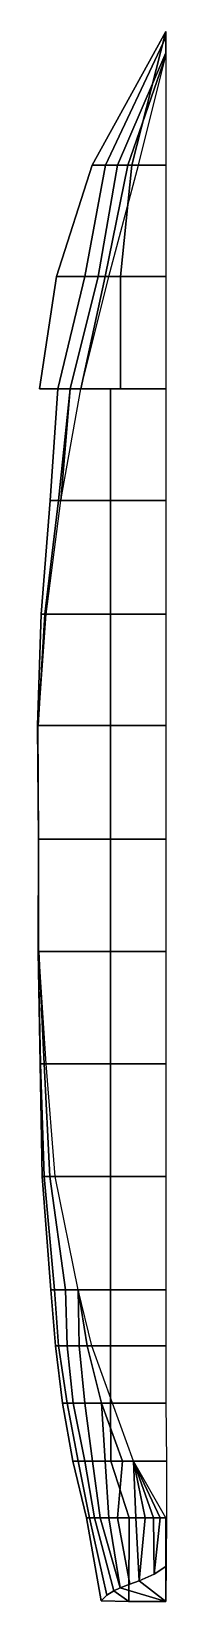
# Model space of a CAD drawing. Extents: x -5.2 to 0, y -31.7 to 31.7.
import ezdxf

# ---------------------------------------------------------------- set-up
doc = ezdxf.new("R2010")
doc.units = 0
doc.layers.add('H2', color=7, linetype='CONTINUOUS')

msp = doc.modelspace()

# ---------------------------------------------------------------- linework, layer by layer
at = {"layer": 'H2'}
for points in [[(-1.37, 26.29, 3.19), (-2.98, 26.29, 3.1), (0, 31.68, 3.18), (0, 31.69, 3.26)], [(0, 31.68, 3.18), (-2.98, 26.29, 3.1), (-2.44, 26.29, 2.21), (0, 31.46, 2.21)], [(0, 31.69, 3.29), (0, 26.29, 3.21), (-1.37, 26.29, 3.19), (0, 31.69, 3.26)], [(0, 31.46, 2.21), (-2.44, 26.29, 2.21), (-1.95, 26.29, 1.33), (0, 30.83, -0.52)], [(0, 30.83, -0.52), (-1.95, 26.29, 1.33), (-1.54, 26.29, 0.32), (0, 30.722, -0.99)], [(0, 30.722, -0.99), (-1.54, 26.29, 0.32), (-1.1, 26.29, -0.99), (0, 30.722, -0.99)], [(-1.83, 21.8, 3.02), (-4.42, 21.8, 2.89), (-2.98, 26.29, 3.1), (-1.37, 26.29, 3.19)], [(-2.98, 26.29, 3.1), (-4.42, 21.8, 2.89), (-3.27, 21.8, 0.99), (-2.44, 26.29, 2.21)], [(-2.44, 26.29, 2.21), (-3.27, 21.8, 0.99), (-2.73, 21.8, -0.06), (-1.95, 26.29, 1.33)], [(-1.95, 26.29, 1.33), (-2.73, 21.8, -0.06), (-2.45, 21.8, -0.68), (-1.54, 26.29, 0.32)], [(-1.54, 26.29, 0.32), (-2.45, 21.8, -0.68), (-2.3, 21.8, -0.99), (-1.1, 26.29, -0.99)], [(0, 26.29, 3.21), (0, 21.8, 3.05), (-1.83, 21.8, 3.02), (-1.37, 26.29, 3.19)], [(-4.42, 21.8, 2.89), (-5.1, 17.27, 2.68), (-4.36, 17.27, 0.86), (-3.27, 21.8, 0.99)], [(-1.83, 17.27, 2.89), (-5.1, 17.27, 2.68), (-4.42, 21.8, 2.89), (-1.83, 21.8, 3.02)], [(-3.27, 21.8, 0.99), (-4.36, 17.27, 0.86), (-3.86, 17.27, -0.19), (-2.73, 21.8, -0.06)], [(-2.73, 21.8, -0.06), (-3.86, 17.27, -0.19), (-3.435, 17.27, -1), (-2.45, 21.8, -0.68)], [(-2.45, 21.8, -0.68), (-3.435, 17.27, -1), (-3.435, 17.27, -1), (-2.3, 21.8, -0.99)], [(0, 21.8, 3.05), (0, 17.27, 2.92), (-1.83, 17.27, 2.89), (-1.83, 21.8, 3.02)], [(-2.24, 12.77, 0.69), (-4.67, 12.77, 0.57), (-4.36, 17.27, 0.86), (-2.24, 17.27, 0.86)], [(-4.36, 17.27, 0.86), (-4.67, 12.77, 0.57), (-4.33, 12.77, -0.76), (-3.86, 17.27, -0.19)], [(-3.86, 17.27, -0.19), (-4.33, 12.77, -0.76), (-4.248, 12.77, -1), (-3.86, 17.27, -0.19)], [(-3.86, 17.27, -0.19), (-4.248, 12.77, -1), (-4.248, 12.77, -1), (-3.435, 17.27, -1)], [(0, 17.27, 0.86), (0, 12.77, 0.72), (-2.24, 12.77, 0.69), (-2.24, 17.27, 0.86)], [(-2.24, 8.18, 0.66), (-5.04, 8.18, 0.5), (-4.67, 12.77, 0.57), (-2.24, 12.77, 0.69)], [(-4.67, 12.77, 0.57), (-5.04, 8.18, 0.5), (-4.89, 8.18, -0.78), (-4.33, 12.77, -0.76)], [(-4.33, 12.77, -0.76), (-4.89, 8.18, -0.78), (-4.838, 8.18, -1), (-4.248, 12.77, -1)], [(0, 12.77, 0.72), (0, 8.18, 0.7), (-2.24, 8.18, 0.66), (-2.24, 12.77, 0.69)], [(-2.24, 3.69, 0.57), (-5.18, 3.69, 0.4), (-5.04, 8.18, 0.5), (-2.24, 8.18, 0.66)], [(-5.04, 8.18, 0.5), (-5.18, 3.69, 0.4), (-5.157, 3.69, -1), (-4.89, 8.18, -0.78)], [(-4.89, 8.18, -0.78), (-5.157, 3.69, -1), (-5.157, 3.69, -1), (-4.838, 8.18, -1)], [(0, 8.18, 0.7), (0, 3.69, 0.63), (-2.24, 3.69, 0.57), (-2.24, 8.18, 0.66)], [(-5.18, 3.69, 0.4), (-5.14, -0.89, 0.48), (-5.132, -0.89, -1), (-5.157, 3.69, -1)], [(-2.24, -0.89, 0.65), (-5.14, -0.89, 0.48), (-5.18, 3.69, 0.4), (-2.24, 3.69, 0.57)], [(0, 3.69, 0.63), (0, -0.89, 0.71), (-2.24, -0.89, 0.65), (-2.24, 3.69, 0.57)], [(-5.14, -0.89, 0.48), (-5.16, -5.42, 0.51), (-5.136, -5.42, -1), (-5.132, -0.89, -1)], [(-2.24, -5.42, 0.68), (-5.16, -5.42, 0.51), (-5.14, -0.89, 0.48), (-2.24, -0.89, 0.65)], [(0, -0.89, 0.71), (0, -5.42, 0.74), (-2.24, -5.42, 0.68), (-2.24, -0.89, 0.65)], [(-5.16, -5.42, 0.51), (-5.07, -9.96, 0.7), (-5.06, -9.96, 0.38), (-5.16, -5.42, 0.51)], [(-2.24, -9.96, 0.81), (-5.07, -9.96, 0.7), (-5.16, -5.42, 0.51), (-2.24, -5.42, 0.68)], [(-5.16, -5.42, 0.51), (-5.06, -9.96, 0.38), (-4.91, -9.96, -0.7), (-5.136, -5.42, -1)], [(-5.136, -5.42, -1), (-4.91, -9.96, -0.7), (-4.831, -9.96, -1), (-5.136, -5.42, -1)], [(0, -5.42, 0.74), (0, -9.96, 0.87), (-2.24, -9.96, 0.81), (-2.24, -5.42, 0.68)], [(-2.24, -14.5, 1.04), (-4.99, -14.5, 0.93), (-5.07, -9.96, 0.7), (-2.24, -9.96, 0.81)], [(-5.07, -9.96, 0.7), (-4.99, -14.5, 0.93), (-4.92, -14.5, 0.35), (-5.06, -9.96, 0.38)], [(-5.06, -9.96, 0.38), (-4.92, -14.5, 0.35), (-4.68, -14.5, -0.58), (-4.91, -9.96, -0.7)], [(-4.91, -9.96, -0.7), (-4.68, -14.5, -0.58), (-4.464, -14.5, -1), (-4.831, -9.96, -1)], [(0, -9.96, 0.87), (0, -14.5, 1.08), (-2.24, -14.5, 1.04), (-2.24, -9.96, 0.81)], [(-2.24, -19.07, 1.36), (-4.64, -19.07, 1.26), (-4.99, -14.5, 0.93), (-2.24, -14.5, 1.04)], [(-4.99, -14.5, 0.93), (-4.64, -19.07, 1.26), (-4.5, -19.07, 0.73), (-4.92, -14.5, 0.35)], [(-4.92, -14.5, 0.35), (-4.5, -19.07, 0.73), (-4.06, -19.07, -0.25), (-4.68, -14.5, -0.58)], [(-4.68, -14.5, -0.58), (-4.06, -19.07, -0.25), (-3.548, -19.07, -1), (-4.464, -14.5, -1)], [(0, -14.5, 1.08), (0, -19.07, 1.4), (-2.24, -19.07, 1.36), (-2.24, -14.5, 1.04)], [(-2.24, -21.33, 1.53), (-4.46, -21.33, 1.43), (-4.64, -19.07, 1.26), (-2.24, -19.07, 1.36)], [(-4.64, -19.07, 1.26), (-4.46, -21.33, 1.43), (-4.34, -21.33, 1.01), (-4.5, -19.07, 0.73)], [(-4.5, -19.07, 0.73), (-4.34, -21.33, 1.01), (-3.98, -21.33, 0.27), (-4.06, -19.07, -0.25)], [(-4.06, -19.07, -0.25), (-3.98, -21.33, 0.27), (-3.5, -21.33, -0.43), (-3.548, -19.07, -1)], [(-3.548, -19.07, -1), (-3.18, -21.33, -0.8), (-2.986, -21.33, -1), (-3.548, -19.07, -1)], [(-3.548, -19.07, -1), (-3.5, -21.33, -0.43), (-3.18, -21.33, -0.8), (-3.548, -19.07, -1)], [(0, -19.07, 1.4), (0, -21.33, 1.57), (-2.24, -21.33, 1.53), (-2.24, -19.07, 1.36)], [(-4.46, -21.33, 1.43), (-4.18, -23.64, 1.67), (-3.99, -23.64, 1.17), (-4.34, -21.33, 1.01)], [(-2.24, -23.64, 1.78), (-4.18, -23.64, 1.67), (-4.46, -21.33, 1.43), (-2.24, -21.33, 1.53)], [(-4.34, -21.33, 1.01), (-3.99, -23.64, 1.17), (-3.75, -23.64, 0.72), (-3.98, -21.33, 0.27)], [(-3.98, -21.33, 0.27), (-3.75, -23.64, 0.72), (-3.27, -23.64, 0.04), (-3.5, -21.33, -0.43)], [(-3.5, -21.33, -0.43), (-3.27, -23.64, 0.04), (-2.6, -23.64, -0.64), (-3.18, -21.33, -0.8)], [(-3.18, -21.33, -0.8), (-2.6, -23.64, -0.64), (-2.151, -23.64, -1), (-2.986, -21.33, -1)], [(0, -21.33, 1.57), (0, -23.64, 1.84), (-2.24, -23.64, 1.78), (-2.24, -21.33, 1.53)], [(-2.22, -25.99, 2.02), (-3.76, -25.99, 1.94), (-4.18, -23.64, 1.67), (-2.24, -23.64, 1.78)], [(-4.18, -23.64, 1.67), (-3.76, -25.99, 1.94), (-3.54, -25.99, 1.39), (-3.99, -23.64, 1.17)], [(-3.99, -23.64, 1.17), (-3.54, -25.99, 1.39), (-3.27, -25.99, 0.94), (-3.75, -23.64, 0.72)], [(-3.75, -23.64, 0.72), (-3.27, -25.99, 0.94), (-2.97, -25.99, 0.52), (-3.27, -23.64, 0.04)], [(-3.27, -23.64, 0.04), (-2.97, -25.99, 0.52), (-2.45, -25.99, -0.04), (-2.6, -23.64, -0.64)], [(-2.6, -23.64, -0.64), (-1.75, -25.99, -0.66), (-1.315, -25.99, -1), (-2.151, -23.64, -1)], [(-2.6, -23.64, -0.64), (-2.45, -25.99, -0.04), (-1.75, -25.99, -0.66), (-2.6, -23.64, -0.64)], [(0, -23.64, 1.84), (0.02, -25.99, 2.06), (-2.22, -25.99, 2.02), (-2.24, -23.64, 1.78)], [(-3.76, -25.99, 1.94), (-3.21, -28.27, 2.2), (-3.09, -28.27, 1.84), (-3.54, -25.99, 1.39)], [(-1.48, -28.27, 2.29), (-3.21, -28.27, 2.2), (-3.76, -25.99, 1.94), (-2.22, -25.99, 2.02)], [(-3.54, -25.99, 1.39), (-3.09, -28.27, 1.84), (-2.88, -28.27, 1.44), (-3.27, -25.99, 0.94)], [(-3.27, -25.99, 0.94), (-2.88, -28.27, 1.44), (-2.66, -28.27, 1.12), (-2.97, -25.99, 0.52)], [(-2.97, -25.99, 0.52), (-2.66, -28.27, 1.12), (-2.31, -28.27, 0.72), (-2.45, -25.99, -0.04)], [(-2.45, -25.99, -0.04), (-2.31, -28.27, 0.72), (-1.96, -28.27, 0.38), (-1.75, -25.99, -0.66)], [(0.02, -25.99, 2.06), (0.02, -28.27, 2.32), (-1.48, -28.27, 2.29), (-2.22, -25.99, 2.02)], [(-1.75, -25.99, -0.66), (-1.96, -28.27, 0.38), (-1.21, -28.27, -0.23), (-1.315, -25.99, -1)], [(-1.315, -25.99, -1), (-1.21, -28.27, -0.23), (-0.84, -28.27, -0.46), (-1.315, -25.99, -1)], [(-1.315, -25.99, -1), (-0.84, -28.27, -0.46), (-0.5, -28.27, -0.67), (-1.315, -25.99, -1)], [(-1.315, -25.99, -1), (-0.5, -28.27, -0.67), (-0.23, -28.27, -0.83), (-1.315, -25.99, -1)], [(-1.315, -25.99, -1), (-0.23, -28.27, -0.83), (0, -28.27, -0.96), (-1.315, -25.99, -1)], [(-3.21, -28.27, 2.2), (-2.61, -31.62, 2.47), (-2.38, -31.39, 1.92), (-3.09, -28.27, 1.84)], [(-1.5, -31.65, 2.58), (-2.61, -31.62, 2.47), (-3.21, -28.27, 2.2), (-1.48, -28.27, 2.29)], [(-3.09, -28.27, 1.84), (-2.38, -31.39, 1.92), (-2.1, -31.22, 1.52), (-2.88, -28.27, 1.44)], [(-2.88, -28.27, 1.44), (-2.1, -31.22, 1.52), (-1.84, -31.1, 1.2), (-2.66, -28.27, 1.12)], [(-2.66, -28.27, 1.12), (-1.84, -31.1, 1.2), (-1.84, -31.1, 1.2), (-2.31, -28.27, 0.72)], [(-2.31, -28.27, 0.72), (-1.84, -31.1, 1.2), (-1.45, -30.95, 0.8), (-1.96, -28.27, 0.38)], [(-1.96, -28.27, 0.38), (-1.45, -30.95, 0.8), (-1.08, -30.81, 0.46), (-1.21, -28.27, -0.23)], [(0.02, -28.27, 2.32), (0, -31.65, 2.58), (-1.5, -31.65, 2.58), (-1.48, -28.27, 2.29)], [(-1.21, -28.27, -0.23), (-1.08, -30.81, 0.46), (-1.08, -30.81, 0.46), (-0.84, -28.27, -0.46)], [(-0.84, -28.27, -0.46), (-1.08, -30.81, 0.46), (-0.47, -30.55, -0.02), (-0.5, -28.27, -0.67)], [(-0.5, -28.27, -0.67), (-0.47, -30.55, -0.02), (-0.47, -30.55, -0.02), (-0.23, -28.27, -0.83)], [(-0.23, -28.27, -0.83), (-0.47, -30.55, -0.02), (0, -30.24, -0.28), (0, -28.27, -0.96)], [(0, -30.24, -0.28), (-0.47, -30.55, -0.02), (-1.08, -30.81, 0.46), (0, -31.65, 2.58)], [(-1.08, -30.81, 0.46), (-1.45, -30.95, 0.8), (-1.84, -31.1, 1.2), (0, -31.65, 2.58)], [(-2.1, -31.22, 1.52), (-2.38, -31.39, 1.92), (-2.61, -31.62, 2.47), (-1.5, -31.65, 2.58)], [(-1.84, -31.1, 1.2), (-2.1, -31.22, 1.52), (-1.5, -31.65, 2.58), (0, -31.65, 2.58)]]:
    msp.add_3dface(points, dxfattribs=at)

doc.saveas('drawing.dxf')
